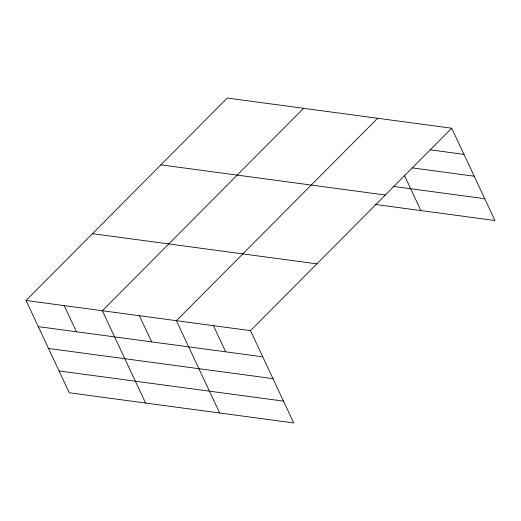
<?xml version="1.0" encoding="UTF-8"?>
<svg xmlns="http://www.w3.org/2000/svg" width="521" height="521" viewBox="0 0 521 521"><rect width="100%" height="100%" fill="white"/><g stroke="black" fill="none" stroke-linecap="round" stroke-linejoin="round"><path stroke-width="0.78" d="M26.05 300.48L250.477 330.646L293.714 422.948L69.286 392.782L26.05 300.48L227.286 98.052L451.714 128.218L494.95 220.52L375.003 204.401M303.593 108.309L102.357 310.737L145.593 403.039M377.653 118.26L176.417 320.689L219.654 412.99M250.477 330.646L451.714 128.218M430.157 149.833L463.97 154.379M412.209 167.873L474.195 176.209M392.958 186.362L484.725 198.696M160.878 164.851L385.306 195.017M92.458 233.675L316.885 263.847M38.307 326.641L262.727 356.807M48.531 348.464L272.952 378.637M59.062 370.952L283.489 401.124M404.211 174.958L420.89 210.569M213.447 325.664L225.697 351.831M139.387 315.713L151.637 341.874M64.2 305.606L76.457 331.766"/></g></svg>
